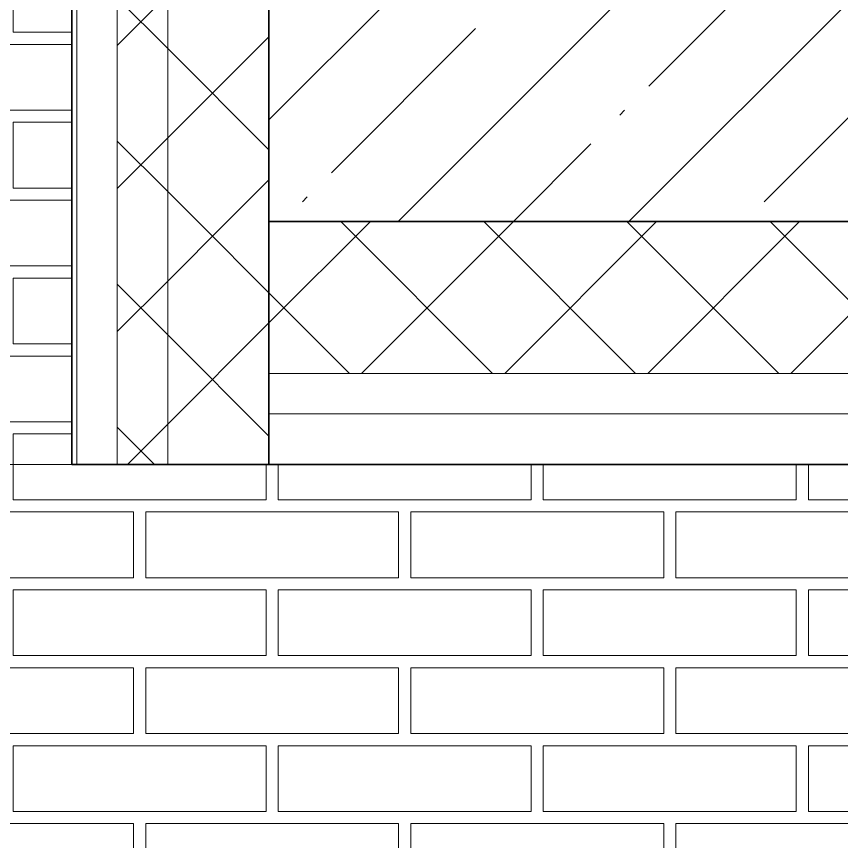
# Model space of a CAD drawing. Header units: millimetres. Extents: x -2128 to 116635, y -18248 to 18481.
# Drawn here: x 110536 to 111351, y 3287 to 4103 of the extents above; entities that cross this region are included whole.
import ezdxf

# ---------------------------------------------------------------- set-up
doc = ezdxf.new("R2010")
doc.units = ezdxf.units.MM
for name, color, linetype, lineweight in [('A-FLOR-1', 7, 'Continuous', 35), ('A-FLOR-MCUT', 7, 'Continuous', 5), ('A-FLOR-PATT-1', 7, 'Continuous', 5), ('A-WALL', 7, 'Continuous', 5), ('A-WALL-1', 7, 'Continuous', 35), ('A-WALL-PATT', 7, 'Continuous', 5), ('G-ANNO-DIMS', 7, 'Continuous', 9)]:
    doc.layers.add(name, color=color, linetype=linetype, lineweight=lineweight)
pattern_1 = [(45, (108537.23, 4946), (-70.7107, 70.7107), []), (135, (108537.23, 4946), (-70.7107, -70.7107), [])]

msp = doc.modelspace()

# ---------------------------------------------------------------- hatches: boundary and pattern name
at = {"layer": 'A-FLOR-PATT-1'}
h = msp.add_hatch(dxfattribs=at)
h.set_pattern_fill('FP_88', color=256, style=0, pattern_type=2)
h.set_pattern_definition([(45, (108537.23, 4946), (-114.0493, 114.0493), []), (45, (108651.28, 4946), (-114.0493, 114.0493), [201.612, -40.322, 6.706, -33.617])])
h.paths.add_polyline_path([(112435.17, 3900), (115721.31, 3900), (115721.31, 4120), (110785.17, 4120), (110785.17, 3900), (112429.41, 3900)], flags=0)
h = msp.add_hatch(dxfattribs=at)
h.set_pattern_fill('FP_87', color=256, style=0, pattern_type=2)
h.set_pattern_definition(pattern_1)
h.paths.add_polyline_path([(111546.08, 3750), (112215.15, 3750), (112215.15, 3900), (110785.17, 3900), (110785.17, 3750), (111188.06, 3750)], flags=0)
at = {"layer": 'A-WALL-PATT'}
h = msp.add_hatch(dxfattribs=at)
h.set_pattern_fill('FP_87', color=256, style=0, pattern_type=2)
h.set_pattern_definition(pattern_1)
h.paths.add_polyline_path([(110685.17, 3900), (110685.17, 4900), (110635.17, 4900), (110635.17, 3900)], flags=0)
h = msp.add_hatch(dxfattribs=at)
h.set_pattern_fill('FP_87', color=256, style=0, pattern_type=2)
h.set_pattern_definition(pattern_1)
h.paths.add_polyline_path([(110785.17, 3900), (110785.17, 4900), (110685.17, 4900), (110685.17, 3900), (110689.21, 3900)], flags=0)
h = msp.add_hatch(dxfattribs=at)
h.set_pattern_fill('FP_80', color=256, style=0, pattern_type=2)
h.set_pattern_definition([(180, (112485.17, 71), (-2e-14, -154), [125, -137]), (90, (112485.17, 6), (-262, 2e-14), [65, -89]), (180, (112485.17, 6), (-2e-14, -154), [125, -137]), (90, (112497.17, 6), (-262, 2e-14), [65, -89]), (180, (112622.17, 6), (-2e-14, -154), [125, -137]), (180, (112622.17, 71), (-2e-14, -154), [125, -137]), (90, (112366.17, 83), (-262, 2e-14), [65, -89]), (90, (112616.17, 83), (-262, 2e-14), [65, -89]), (0, (112366.17, 83), (0, -154), [250, -12]), (0, (112366.17, 148), (0, -154), [250, -12])])
h.paths.add_polyline_path([(108335.17, 300), (112215.15, 300), (112215.15, 3660), (110590.17, 3660), (110590.17, 4200), (108335.17, 4200), (108335.17, 1367.22)], flags=0)
h.paths.add_polyline_path([(112435.17, 300), (112435.17, 3305), (112410.15, 3305), (112410.15, 3280), (112435.15, 3280), (112435.15, 300)], flags=0)
h.paths.add_polyline_path([(112410.15, 3610), (112435.17, 3610), (112435.17, 3660), (112410.15, 3660), (112410.15, 3620)], flags=0)
h.paths.add_polyline_path([(112274.15, 3660), (112285.17, 3660), (112285.17, 3900), (112215.15, 3900), (112215.15, 3660), (112232.15, 3660)], flags=0)
h = msp.add_hatch(dxfattribs=at)
h.set_pattern_fill('FP_87', color=256, style=0, pattern_type=2)
h.set_pattern_definition(pattern_1)
h.paths.add_polyline_path([(110635.17, 3660), (110685.17, 3660), (110685.17, 3900), (110635.17, 3900)], flags=0)
h = msp.add_hatch(dxfattribs=at)
h.set_pattern_fill('FP_87', color=256, style=0, pattern_type=2)
h.set_pattern_definition(pattern_1)
h.paths.add_polyline_path([(110785.17, 3660), (110785.17, 3900), (110685.17, 3900), (110685.17, 3660), (110689.21, 3660)], flags=0)

# ---------------------------------------------------------------- linework, layer by layer
at = {"layer": 'A-FLOR-1'}
for p, q in [((112285.17, 3900), (110785.17, 3900)), ((110785.17, 3660), (112215.15, 3660))]:
    msp.add_line(p, q, dxfattribs=at)
at = {"layer": 'A-FLOR-MCUT'}
for p, q in [((112215.15, 3750), (110785.17, 3750)), ((112215.15, 3710), (110785.17, 3710))]:
    msp.add_line(p, q, dxfattribs=at)
at = {"layer": 'A-WALL'}
for p, q in [((110595.17, 3900), (110595.17, 5000)), ((110635.17, 3900), (110635.17, 4900)), ((110685.17, 3900), (110685.17, 4900)), ((110595.17, 3660), (110595.17, 3900)), ((110635.17, 3660), (110635.17, 3900)), ((110685.17, 3660), (110685.17, 3900))]:
    msp.add_line(p, q, dxfattribs=at)
at = {"layer": 'A-WALL-1'}
for p, q in [((110590.17, 5000), (110590.17, 3900)), ((110785.17, 3900), (110785.17, 4120)), ((110590.17, 3900), (110590.17, 3660)), ((110785.17, 3660), (110785.17, 3900)), ((110590.17, 3660), (110785.17, 3660))]:
    msp.add_line(p, q, dxfattribs=at)
at = {"layer": 'G-ANNO-DIMS'}
msp.add_line((110671.79, 3660), (110216.05, 3660), dxfattribs=at)

doc.saveas('drawing.dxf')
